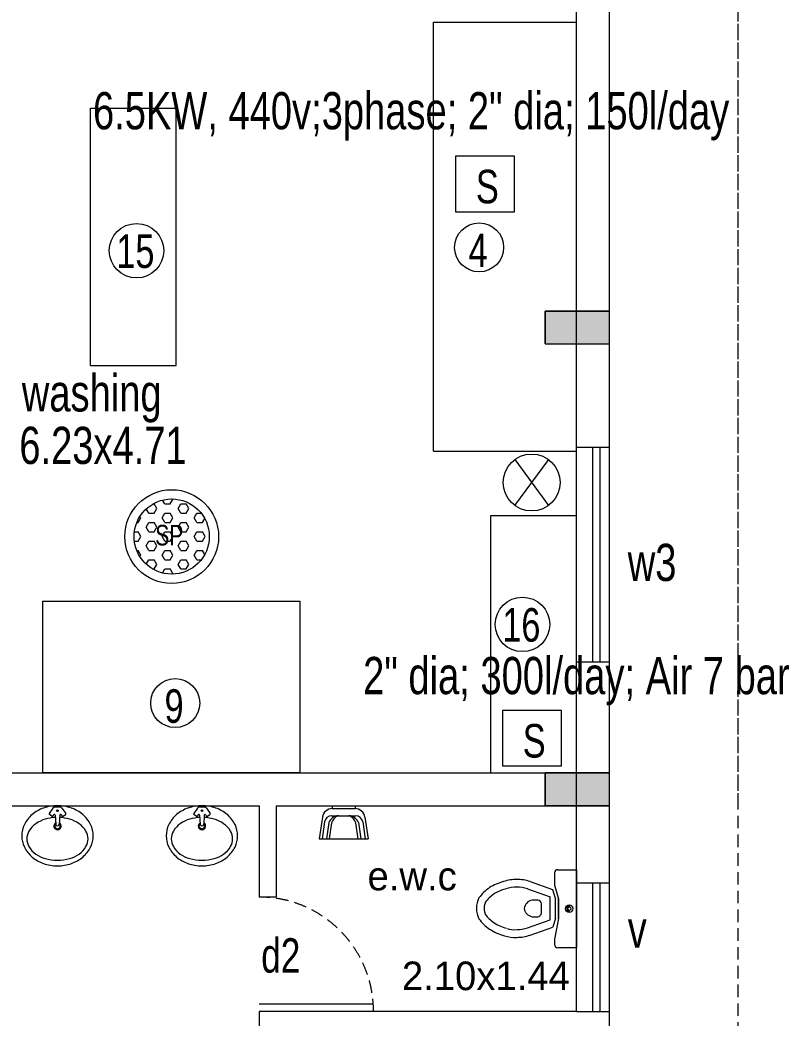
# Model space of a CAD drawing. Header units: metres. Extents: x 191982 to 427160, y -8904 to 80370.
# Drawn here: x 329737 to 335117, y 33947 to 40928 of the extents above; entities that cross this region are included whole.
import ezdxf

# ---------------------------------------------------------------- set-up
doc = ezdxf.new("R2010")
doc.units = ezdxf.units.M
doc.header["$LTSCALE"] = 700
doc.header["$MEASUREMENT"] = 0
doc.linetypes.add('HIDDEN2', pattern=[0.1875, 0.125, -0.0625])
doc.layers.get('0').update_dxf_attribs({"lineweight": 9})
for name, color, linetype, lineweight in [('COLUMN', 7, 'Continuous', 9), ('elevations', 22, 'Continuous', 9), ('MAIN GATE', 7, 'Continuous', 9), ('NEW PLANS', 7, 'Continuous', 9), ('PLAN', 7, 'Continuous', 9)]:
    doc.layers.add(name, color=color, linetype=linetype, lineweight=lineweight)
doc.styles.add('RVR', font='MOD20.TTF')
doc.styles.get("Standard").update_dxf_attribs({"font": 'swisscl.ttf'})

# ---------------------------------------------------------------- blocks, each defined once
blk = doc.blocks.new('BASIN')
at = {"layer": 'PLAN'}
for p, q in [((-0.0664, 0.0159), (-0.1279, 0.0123)), ((-0.0732, 0.0397), (-0.062, 0.0562)), ((-0.0629, 0.0267), (-0.0719, 0.0327)), ((-0.0163, 0.0314), (-0.0551, 0.0576)), ((-0.0103, -0.0193), (-0.0103, 0.0193)), ((-0.0664, -0.0159), (-0.1279, -0.0123)), ((-0.0732, -0.0397), (-0.062, -0.0562)), ((-0.0629, -0.0267), (-0.0719, -0.0327)), ((-0.0163, -0.0315), (-0.0551, -0.0576))]:
    blk.add_line(p, q, dxfattribs=at)
blk.add_lwpolyline([(-0.2102, -0.25, 0.114941), (-0.1316, -0.2317, 0.103853), (-0.0616, -0.1768, 0.091249), (-0.0165, -0.0975, 0.083978), (0, 0, 0.083978), (-0.0165, 0.0975, 0.091249), (-0.0616, 0.1768, 0.103853), (-0.1316, 0.2317, 0.114941), (-0.2102, 0.25, 0.114941), (-0.2887, 0.2317, 0.103853), (-0.3588, 0.1768, 0.091249), (-0.4039, 0.0975, 0.083978), (-0.4204, 0, 0.083978), (-0.4039, -0.0975, 0.091249), (-0.3588, -0.1768, 0.103853), (-0.2887, -0.2317, 0.114941)], format="xyb", close=True, dxfattribs=at)
for points in [[(-0.082, 0.015, 0.058321), (-0.0937, 0.085, 0.08231), (-0.1256, 0.1515, 0.106842), (-0.1772, 0.1994, 0.134388), (-0.2316, 0.2143, 0.134388), (-0.286, 0.1994, 0.106842), (-0.3377, 0.1515, 0.08231), (-0.3696, 0.085, 0.070665), (-0.3816, 0)], [(-0.3816, 0, 0.070665), (-0.3696, -0.085, 0.08231), (-0.3377, -0.1515, 0.106842), (-0.286, -0.1994, 0.134388), (-0.2316, -0.2143, 0.134388), (-0.1772, -0.1994, 0.106842), (-0.1256, -0.1515, 0.08231), (-0.0937, -0.085, 0.058296), (-0.082, -0.015)]]:
    blk.add_lwpolyline(points, format="xyb", dxfattribs=at)
for radius in [0.00569, 0.00369]:
    blk.add_circle((-0.0349, 0), radius, dxfattribs=at)
for centre, radius, start, end in [((-0.142, -0.0004), 0.0257, 30.89641, 331.20825), ((-0.142, -0.0004), 0.0188, 42.66127, 320.64746), ((-0.1279, 0), 0.0123, 89.75733, 270.24267), ((-0.0691, 0.0369), 0.005, 145.96273, 235.96273), ((-0.0663, 0.0218), 0.0059, 268.92232, 55.39757), ((-0.0579, 0.0534), 0.005, 55.96273, 145.96273), ((-0.0247, 0.0197), 0.0144, 358.39997, 54.51472), ((-0.0691, -0.0369), 0.005, 123.91807, 214.03727), ((-0.0663, -0.0218), 0.0059, 304.60243, 91.07768), ((-0.0579, -0.0534), 0.005, 214.03727, 304.00089), ((-0.0247, -0.0197), 0.0144, 305.48528, 1.60003)]:
    blk.add_arc(centre, radius, start, end, dxfattribs=at)
blk = doc.blocks.new('EWC')
at = {"layer": 'COLUMN'}
blk.add_line((-0.2727, 0), (0.2727, 0), dxfattribs=at)
at = {"layer": 'PLAN'}
for p, q in [((-0.2727, -0.1316), (-0.2727, 0)), ((0.2727, -0.1316), (0.2727, 0)), ((-0.1643, -0.1532), (-0.0685, -0.1258)), ((-0.0685, -0.1258), (0.0685, -0.1258)), ((0.0685, -0.1258), (-0.0685, -0.1258)), ((0.0685, -0.1258), (0.2143, -0.1532)), ((-0.2512, -0.1532), (-0.1643, -0.1532)), ((-0.1895, -0.3249), (-0.1341, -0.167)), ((-0.1386, -0.3427), (-0.0831, -0.1844)), ((-0.1341, -0.167), (-0.0654, -0.1474)), ((0.0788, -0.1844), (-0.0831, -0.1844)), ((0.0654, -0.1474), (-0.0654, -0.1474)), ((0.0654, -0.1474), (0.1293, -0.1656)), ((0.1343, -0.3427), (0.0788, -0.1844)), ((0.1852, -0.3249), (0.1293, -0.1656)), ((0.2143, -0.1532), (0.2512, -0.1532)), ((-0.0603, -0.2716), (-0.0603, -0.3111)), ((0.0297, -0.2453), (-0.034, -0.2453)), ((0.056, -0.3111), (0.056, -0.2716))]:
    blk.add_line(p, q, dxfattribs=at)
for radius in [0.026, 0.0118]:
    blk.add_circle((0, -0.0508), radius, dxfattribs=at)
for centre, radius, start, end in [((-0.0141, -0.0486), 0.0036, 90.20714, 251.79286), ((-0.0127, -0.0573), 0.0036, 126.20714, 287.79286), ((0, -0.0508), 0.0153, 184.45592, 193.54408), ((0, -0.0508), 0.0153, 220.45592, 229.54408), ((-0.0065, -0.0635), 0.0036, 162.20714, 323.79286), ((0, -0.0508), 0.0153, 256.45592, 265.54408), ((0.0022, -0.0649), 0.0036, 198.20714, 359.79286), ((0, -0.0508), 0.0153, 292.45592, 301.54408), ((0.0101, -0.0609), 0.0036, 234.20714, 35.79286), ((0, -0.0508), 0.0153, 328.45592, 337.54408), ((0.0141, -0.0531), 0.0036, 270.20714, 71.79286), ((-0.2512, -0.1316), 0.0216, 180, 270), ((0.2512, -0.1316), 0.0216, 270, 360), ((-0.034, -0.2716), 0.0263, 90, 180), ((0.0297, -0.2716), 0.0263, 360, 90), ((0.0832, -0.4179), 0.2881, 161.16462, 180), ((0.0832, -0.4179), 0.2342, 161.16462, 180), ((0.0055, -0.2984), 0.067, 190.92396, 265.02141), ((-0.0109, -0.2978), 0.0682, 279.07843, 348.78496), ((-0.0875, -0.4179), 0.2342, 360, 18.83538), ((-0.0875, -0.4179), 0.2881, 360, 18.83538), ((0.0832, -0.4179), 0.2881, 180, 198.83538), ((0.0832, -0.4179), 0.2342, 180, 198.83538), ((-0.0002, -0.3646), 0.000539, 260.70561, 283.41981), ((-0.0193, -0.4324), 0.2203, 341.16462, 3.77544), ((-0.0193, -0.4324), 0.1664, 341.16462, 3.77544), ((0.1598, -0.4175), 0.3615, 194.96262, 211.78382), ((0.1598, -0.4175), 0.3076, 194.96262, 211.78382), ((-0.1809, -0.4026), 0.3298, 327.64617, 344.75526), ((-0.1809, -0.4026), 0.3837, 327.64617, 344.75526), ((0.1069, -0.4322), 0.3092, 214.63594, 233.93892), ((0.1069, -0.4322), 0.2553, 214.63594, 233.93892), ((-0.1112, -0.4322), 0.2553, 306.06108, 325.36406), ((-0.1112, -0.4322), 0.3092, 306.06108, 325.36406), ((-0.0022, -0.5371), 0.1624, 243.29881, 270), ((-0.0022, -0.5371), 0.1085, 243.29881, 270), ((-0.0022, -0.5371), 0.1085, 270, 296.70119), ((-0.0022, -0.5371), 0.1624, 270, 296.70119)]:
    blk.add_arc(centre, radius, start, end, dxfattribs=at)
blk = doc.blocks.new('DAS')
at = {"layer": 'MAIN GATE'}
h = blk.add_hatch(dxfattribs=at)
h.set_pattern_fill('HEX', color=1, scale=0.3, style=0)
h.paths.add_polyline_path([(-3163.779, -2.1999, 1), (-3163.253, -2.1999, 1)])
at = {"layer": 'MAIN GATE', "color": 5}
for radius in [0.3279, 0.263]:
    blk.add_circle((-3163.516, -2.1999), radius, dxfattribs=at)
at = {"layer": 'NEW PLANS', "color": 7}
blk.add_text('SP', height=0.144, dxfattribs=at).set_placement((-3163.6314, -2.2621))

msp = doc.modelspace()

# ---------------------------------------------------------------- hatches: boundary and pattern name
at = {"layer": 'NEW PLANS'}
for points in [[(333409.904, 38891.692), (333409.904, 38661.692), (333629.904, 38661.692), (333629.904, 38891.692)], [(333409.904, 38891.692), (333409.904, 38661.692), (333629.904, 38661.692), (333629.904, 38891.692)], [(333629.904, 38891.692), (333629.904, 38661.692), (333859.904, 38661.692), (333859.904, 38891.692)], [(333629.904, 38891.692), (333629.904, 38661.692), (333859.904, 38661.692), (333859.904, 38891.692)], [(333409.904, 35661.692), (333409.904, 35431.692), (333629.904, 35431.692), (333629.904, 35661.692)], [(333409.904, 35661.692), (333409.904, 35431.692), (333629.904, 35431.692), (333629.904, 35661.692)], [(333629.904, 35661.692), (333629.904, 35431.692), (333409.904, 35431.692), (333409.904, 35661.692)], [(333629.904, 35661.692), (333629.904, 35431.692), (333409.904, 35431.692), (333409.904, 35661.692)], [(333629.904, 35661.692), (333629.904, 35431.692), (333409.904, 35431.692), (333409.904, 35661.692)], [(333409.904, 35661.692), (333409.904, 35431.692), (333629.904, 35431.692), (333629.904, 35661.692)], [(333409.904, 35661.692), (333409.904, 35431.692), (333629.904, 35431.692), (333629.904, 35661.692)], [(333629.904, 35661.692), (333629.904, 35431.692), (333409.904, 35431.692), (333409.904, 35661.692)], [(333629.904, 35661.692), (333629.904, 35431.692), (333409.904, 35431.692), (333409.904, 35661.692)], [(333629.904, 35661.692), (333629.904, 35431.692), (333409.904, 35431.692), (333409.904, 35661.692)], [(333629.904, 35661.692), (333629.904, 35431.692), (333859.904, 35431.692), (333859.904, 35661.692)], [(333629.904, 35661.692), (333629.904, 35431.692), (333859.904, 35431.692), (333859.904, 35661.692)], [(333859.904, 35661.692), (333859.904, 35431.692), (333629.904, 35431.692), (333629.904, 35661.692)], [(333859.904, 35661.692), (333859.904, 35431.692), (333629.904, 35431.692), (333629.904, 35661.692)], [(333859.904, 35661.692), (333859.904, 35431.692), (333629.904, 35431.692), (333629.904, 35661.692)], [(333629.904, 35661.692), (333629.904, 35431.692), (333859.904, 35431.692), (333859.904, 35661.692)], [(333629.904, 35661.692), (333629.904, 35431.692), (333859.904, 35431.692), (333859.904, 35661.692)], [(333859.904, 35661.692), (333859.904, 35431.692), (333629.904, 35431.692), (333629.904, 35661.692)], [(333859.904, 35661.692), (333859.904, 35431.692), (333629.904, 35431.692), (333629.904, 35661.692)], [(333859.904, 35661.692), (333859.904, 35431.692), (333629.904, 35431.692), (333629.904, 35661.692)]]:
    msp.add_hatch(color=256, dxfattribs=at).paths.add_polyline_path(points)

# ---------------------------------------------------------------- linework, layer by layer
for points in [[(332786.054, 39976.125), (333194.888, 39976.125), (333194.888, 39583.872), (332786.054, 39583.872)], [(333113.96, 36099.705), (333522.794, 36099.705), (333522.794, 35707.452), (333113.96, 35707.452)]]:
    msp.add_lwpolyline(points, close=True)
at = {"layer": 'elevations'}
for p, q in [((332629.904, 37911.692), (332629.904, 40911.692)), ((332629.904, 40911.692), (333629.904, 40911.692)), ((330229.904, 38511.692), (330229.904, 40311.692)), ((330229.904, 40311.692), (330829.904, 40311.692)), ((330829.904, 38511.692), (330829.904, 40311.692)), ((330229.904, 38511.692), (330829.904, 38511.692)), ((332629.904, 37911.692), (333629.904, 37911.692)), ((333029.904, 35661.692), (333029.904, 37461.692)), ((333029.904, 37461.692), (333629.904, 37461.692)), ((329893.884, 36861.692), (331693.884, 36861.692)), ((329893.884, 36861.692), (329893.884, 35661.692)), ((331693.884, 36861.692), (331693.884, 35661.692))]:
    msp.add_line(p, q, dxfattribs=at)
at = {"layer": 'MAIN GATE'}
for p, q in [((333434.199, 37852.697), (333197.02, 37532.737)), ((333197.841, 37852.697), (333435.02, 37532.737)), ((331693.884, 35661.692), (329893.884, 35661.692))]:
    msp.add_line(p, q, dxfattribs=at)
for centre, radius in [((330552.05, 39313.591), 190.643), ((332949.022, 39337.198), 171.381), ((333316.02, 37692.413), 199.141), ((333252.095, 36699.935), 190.643), ((330822.723, 36149.687), 171.381)]:
    msp.add_circle(centre, radius, dxfattribs=at)
at = {"layer": 'NEW PLANS'}
for p, q in [((333629.904, 33992.89), (333629.904, 51811.692)), ((333629.904, 33992.89), (333629.904, 51811.692)), ((333629.904, 35431.692), (333629.904, 51811.692)), ((333629.904, 35431.692), (333629.904, 51811.692)), ((333859.904, 33992.89), (333859.904, 51811.692)), ((333859.904, 35431.692), (333859.904, 51811.692)), ((333409.904, 38891.692), (333859.904, 38891.692)), ((333409.904, 38891.692), (333859.904, 38891.692)), ((333409.904, 38891.692), (333859.904, 38891.692)), ((333409.904, 38891.692), (333859.904, 38891.692)), ((333409.904, 38891.692), (333629.904, 38891.692)), ((333409.904, 38891.692), (333629.904, 38891.692)), ((333409.904, 38891.692), (333629.904, 38891.692)), ((333409.904, 38891.692), (333629.904, 38891.692)), ((333409.904, 38891.692), (333629.904, 38891.692)), ((333409.904, 38891.692), (333629.904, 38891.692)), ((333409.904, 38891.692), (333629.904, 38891.692)), ((333409.904, 38891.692), (333629.904, 38891.692)), ((333409.904, 38891.692), (333629.904, 38891.692)), ((333409.904, 38661.692), (333409.904, 38891.692)), ((333409.904, 38891.692), (333859.904, 38891.692)), ((333409.904, 38891.692), (333859.904, 38891.692)), ((333409.904, 38891.692), (333859.904, 38891.692)), ((333409.904, 38891.692), (333859.904, 38891.692)), ((333409.904, 38891.692), (333629.904, 38891.692)), ((333409.904, 38891.692), (333629.904, 38891.692)), ((333409.904, 38891.692), (333629.904, 38891.692)), ((333409.904, 38891.692), (333629.904, 38891.692)), ((333409.904, 38891.692), (333629.904, 38891.692)), ((333409.904, 38891.692), (333629.904, 38891.692)), ((333409.904, 38891.692), (333629.904, 38891.692)), ((333409.904, 38891.692), (333629.904, 38891.692)), ((333409.904, 38891.692), (333629.904, 38891.692)), ((333409.904, 38661.692), (333409.904, 38891.692)), ((333409.904, 38661.692), (333859.904, 38661.692)), ((333409.904, 38661.692), (333859.904, 38661.692)), ((333409.904, 38661.692), (333859.904, 38661.692)), ((333409.904, 38661.692), (333859.904, 38661.692)), ((333409.904, 38661.692), (333629.904, 38661.692)), ((333409.904, 38661.692), (333629.904, 38661.692)), ((333409.904, 38661.692), (333629.904, 38661.692)), ((333409.904, 38661.692), (333629.904, 38661.692)), ((333409.904, 38661.692), (333629.904, 38661.692)), ((333409.904, 38661.692), (333629.904, 38661.692)), ((333409.904, 38661.692), (333629.904, 38661.692)), ((333409.904, 38661.692), (333629.904, 38661.692)), ((333409.904, 38661.692), (333629.904, 38661.692)), ((333409.904, 38661.692), (333859.904, 38661.692)), ((333409.904, 38661.692), (333859.904, 38661.692)), ((333409.904, 38661.692), (333859.904, 38661.692)), ((333409.904, 38661.692), (333859.904, 38661.692)), ((333409.904, 38661.692), (333629.904, 38661.692)), ((333409.904, 38661.692), (333629.904, 38661.692)), ((333409.904, 38661.692), (333629.904, 38661.692)), ((333409.904, 38661.692), (333629.904, 38661.692)), ((333409.904, 38661.692), (333629.904, 38661.692)), ((333409.904, 38661.692), (333629.904, 38661.692)), ((333409.904, 38661.692), (333629.904, 38661.692)), ((333409.904, 38661.692), (333629.904, 38661.692)), ((333409.904, 38661.692), (333629.904, 38661.692)), ((333629.904, 37938.556), (333859.904, 37938.556)), ((333629.904, 37938.556), (333859.904, 37938.556)), ((333744.904, 36438.556), (333744.904, 37938.556)), ((333744.904, 36438.556), (333744.904, 37938.556)), ((333794.904, 36438.556), (333794.904, 37938.556)), ((333794.904, 36438.556), (333794.904, 37938.556)), ((333629.904, 36438.556), (333859.904, 36438.556)), ((333629.904, 36438.556), (333859.904, 36438.556)), ((327169.904, 35661.692), (333409.904, 35661.692)), ((327169.904, 35661.692), (333409.904, 35661.692)), ((327399.904, 35661.692), (333409.904, 35661.692)), ((327399.904, 35661.692), (333409.904, 35661.692)), ((333409.904, 35661.692), (333859.904, 35661.692)), ((333409.904, 35661.692), (333859.904, 35661.692)), ((333409.904, 35661.692), (333859.904, 35661.692)), ((333409.904, 35661.692), (333629.904, 35661.692)), ((333409.904, 35661.692), (333629.904, 35661.692)), ((333409.904, 35661.692), (333629.904, 35661.692)), ((333409.904, 35661.692), (333629.904, 35661.692)), ((333409.904, 35661.692), (333629.904, 35661.692)), ((333409.904, 35661.692), (333629.904, 35661.692)), ((333409.904, 35661.692), (333629.904, 35661.692)), ((333409.904, 35431.692), (333409.904, 35661.692)), ((333409.904, 35661.692), (333859.904, 35661.692)), ((333409.904, 35661.692), (333859.904, 35661.692)), ((333409.904, 35661.692), (333629.904, 35661.692)), ((333409.904, 35661.692), (333629.904, 35661.692)), ((333409.904, 35661.692), (333629.904, 35661.692)), ((333409.904, 35661.692), (333629.904, 35661.692)), ((333409.904, 35661.692), (333629.904, 35661.692)), ((333409.904, 35431.692), (333409.904, 35661.692)), ((333409.904, 35661.692), (333859.904, 35661.692)), ((333409.904, 35661.692), (333859.904, 35661.692)), ((333409.904, 35661.692), (333629.904, 35661.692)), ((333409.904, 35661.692), (333629.904, 35661.692)), ((333409.904, 35661.692), (333629.904, 35661.692)), ((333409.904, 35661.692), (333629.904, 35661.692)), ((333409.904, 35661.692), (333629.904, 35661.692)), ((333859.904, 35661.692), (333409.904, 35661.692)), ((333859.904, 35661.692), (333409.904, 35661.692)), ((333859.904, 35661.692), (333409.904, 35661.692)), ((333859.904, 35661.692), (333409.904, 35661.692)), ((333859.904, 35661.692), (333409.904, 35661.692)), ((333859.904, 35661.692), (333409.904, 35661.692)), ((333859.904, 35661.692), (333409.904, 35661.692)), ((333859.904, 35661.692), (333409.904, 35661.692)), ((333859.904, 35661.692), (333409.904, 35661.692)), ((333859.904, 35661.692), (333409.904, 35661.692)), ((333859.904, 35661.692), (333409.904, 35661.692)), ((333859.904, 35661.692), (333409.904, 35661.692)), ((333859.904, 35661.692), (333409.904, 35661.692)), ((333859.904, 35661.692), (333409.904, 35661.692)), ((333859.904, 35661.692), (333409.904, 35661.692)), ((333859.904, 35661.692), (333409.904, 35661.692)), ((333859.904, 35661.692), (333409.904, 35661.692)), ((333409.904, 35431.692), (333409.904, 35661.692)), ((333859.904, 35661.692), (333409.904, 35661.692)), ((333859.904, 35661.692), (333409.904, 35661.692)), ((333859.904, 35661.692), (333409.904, 35661.692)), ((333859.904, 35661.692), (333409.904, 35661.692)), ((333859.904, 35661.692), (333409.904, 35661.692)), ((333859.904, 35661.692), (333409.904, 35661.692)), ((333859.904, 35661.692), (333409.904, 35661.692)), ((333409.904, 35431.692), (333409.904, 35661.692)), ((333859.904, 35661.692), (333409.904, 35661.692)), ((333859.904, 35661.692), (333409.904, 35661.692)), ((333859.904, 35661.692), (333409.904, 35661.692)), ((333859.904, 35661.692), (333409.904, 35661.692)), ((333859.904, 35661.692), (333409.904, 35661.692)), ((333859.904, 35661.692), (333409.904, 35661.692)), ((333859.904, 35661.692), (333409.904, 35661.692)), ((333409.904, 35431.692), (333409.904, 35661.692)), ((333859.904, 35661.692), (333409.904, 35661.692)), ((333859.904, 35661.692), (333409.904, 35661.692)), ((333859.904, 35661.692), (333409.904, 35661.692)), ((333859.904, 35661.692), (333409.904, 35661.692)), ((333859.904, 35661.692), (333409.904, 35661.692)), ((333859.904, 35661.692), (333409.904, 35661.692)), ((333859.904, 35661.692), (333409.904, 35661.692)), ((333409.904, 35661.692), (333859.904, 35661.692)), ((333409.904, 35661.692), (333859.904, 35661.692)), ((333409.904, 35661.692), (333859.904, 35661.692)), ((333409.904, 35661.692), (333629.904, 35661.692)), ((333409.904, 35661.692), (333629.904, 35661.692)), ((333409.904, 35661.692), (333629.904, 35661.692)), ((333409.904, 35661.692), (333629.904, 35661.692)), ((333409.904, 35661.692), (333629.904, 35661.692)), ((333409.904, 35661.692), (333629.904, 35661.692)), ((333409.904, 35661.692), (333629.904, 35661.692)), ((333409.904, 35431.692), (333409.904, 35661.692)), ((333409.904, 35661.692), (333859.904, 35661.692)), ((333409.904, 35661.692), (333859.904, 35661.692)), ((333409.904, 35661.692), (333629.904, 35661.692)), ((333409.904, 35661.692), (333629.904, 35661.692)), ((333409.904, 35661.692), (333629.904, 35661.692)), ((333409.904, 35661.692), (333629.904, 35661.692)), ((333409.904, 35661.692), (333629.904, 35661.692)), ((333409.904, 35431.692), (333409.904, 35661.692)), ((333409.904, 35661.692), (333859.904, 35661.692)), ((333409.904, 35661.692), (333859.904, 35661.692)), ((333409.904, 35661.692), (333629.904, 35661.692)), ((333409.904, 35661.692), (333629.904, 35661.692)), ((333409.904, 35661.692), (333629.904, 35661.692)), ((333409.904, 35661.692), (333629.904, 35661.692)), ((333409.904, 35661.692), (333629.904, 35661.692)), ((333859.904, 35661.692), (333409.904, 35661.692)), ((333859.904, 35661.692), (333409.904, 35661.692)), ((333859.904, 35661.692), (333409.904, 35661.692)), ((333859.904, 35661.692), (333409.904, 35661.692)), ((333859.904, 35661.692), (333409.904, 35661.692)), ((333859.904, 35661.692), (333409.904, 35661.692)), ((333859.904, 35661.692), (333409.904, 35661.692)), ((333859.904, 35661.692), (333409.904, 35661.692)), ((333859.904, 35661.692), (333409.904, 35661.692)), ((333859.904, 35661.692), (333409.904, 35661.692)), ((333859.904, 35661.692), (333409.904, 35661.692)), ((333859.904, 35661.692), (333409.904, 35661.692)), ((333859.904, 35661.692), (333409.904, 35661.692)), ((333859.904, 35661.692), (333409.904, 35661.692)), ((333859.904, 35661.692), (333409.904, 35661.692)), ((333859.904, 35661.692), (333409.904, 35661.692)), ((333859.904, 35661.692), (333409.904, 35661.692)), ((333409.904, 35431.692), (333409.904, 35661.692)), ((333859.904, 35661.692), (333409.904, 35661.692)), ((333859.904, 35661.692), (333409.904, 35661.692)), ((333859.904, 35661.692), (333409.904, 35661.692)), ((333859.904, 35661.692), (333409.904, 35661.692)), ((333859.904, 35661.692), (333409.904, 35661.692)), ((333859.904, 35661.692), (333409.904, 35661.692)), ((333859.904, 35661.692), (333409.904, 35661.692)), ((333409.904, 35431.692), (333409.904, 35661.692)), ((333859.904, 35661.692), (333409.904, 35661.692)), ((333859.904, 35661.692), (333409.904, 35661.692)), ((333859.904, 35661.692), (333409.904, 35661.692)), ((333859.904, 35661.692), (333409.904, 35661.692)), ((333859.904, 35661.692), (333409.904, 35661.692)), ((333859.904, 35661.692), (333409.904, 35661.692)), ((333859.904, 35661.692), (333409.904, 35661.692)), ((333409.904, 35431.692), (333409.904, 35661.692)), ((333859.904, 35661.692), (333409.904, 35661.692)), ((333859.904, 35661.692), (333409.904, 35661.692)), ((333859.904, 35661.692), (333409.904, 35661.692)), ((333859.904, 35661.692), (333409.904, 35661.692)), ((333859.904, 35661.692), (333409.904, 35661.692)), ((333859.904, 35661.692), (333409.904, 35661.692)), ((333859.904, 35661.692), (333409.904, 35661.692)), ((333629.904, 35431.692), (333629.904, 35661.692)), ((333629.904, 35431.692), (333629.904, 35661.692)), ((333629.904, 35431.692), (333629.904, 35661.692)), ((333629.904, 35431.692), (333629.904, 35661.692)), ((333629.904, 35431.692), (333629.904, 35661.692)), ((333629.904, 35431.692), (333629.904, 35661.692)), ((333859.904, 35431.692), (333859.904, 35661.692)), ((333859.904, 35431.692), (333859.904, 35661.692)), ((333859.904, 35431.692), (333859.904, 35661.692)), ((333859.904, 35431.692), (333859.904, 35661.692)), ((333859.904, 35431.692), (333859.904, 35661.692)), ((333859.904, 35431.692), (333859.904, 35661.692)), ((333859.904, 35431.692), (333859.904, 35661.692)), ((333859.904, 35431.692), (333859.904, 35661.692)), ((329619.904, 35431.692), (331409.904, 35431.692)), ((329619.904, 35431.692), (331409.904, 35431.692)), ((331409.904, 35431.692), (331409.904, 34792.89)), ((331529.904, 35431.692), (333409.904, 35431.692)), ((331529.904, 35431.692), (331529.904, 34792.89)), ((331529.904, 35431.692), (333859.904, 35431.692)), ((331921.449, 35431.692), (332080.531, 35431.692)), ((331921.449, 35431.692), (331921.449, 35411.692)), ((331921.449, 35411.692), (332080.531, 35411.692)), ((332080.531, 35431.692), (332080.531, 35411.692)), ((333409.904, 35431.692), (333859.904, 35431.692)), ((333409.904, 35431.692), (333859.904, 35431.692)), ((333409.904, 35431.692), (333859.904, 35431.692)), ((333409.904, 35431.692), (333629.904, 35431.692)), ((333409.904, 35431.692), (333629.904, 35431.692)), ((333409.904, 35431.692), (333629.904, 35431.692)), ((333409.904, 35431.692), (333629.904, 35431.692)), ((333409.904, 35431.692), (333629.904, 35431.692)), ((333409.904, 35431.692), (333629.904, 35431.692)), ((333409.904, 35431.692), (333629.904, 35431.692)), ((333409.904, 35431.692), (333859.904, 35431.692)), ((333409.904, 35431.692), (333859.904, 35431.692)), ((333409.904, 35431.692), (333629.904, 35431.692)), ((333409.904, 35431.692), (333629.904, 35431.692)), ((333409.904, 35431.692), (333629.904, 35431.692)), ((333409.904, 35431.692), (333629.904, 35431.692)), ((333409.904, 35431.692), (333629.904, 35431.692)), ((333859.904, 35431.692), (333409.904, 35431.692)), ((333859.904, 35431.692), (333409.904, 35431.692)), ((333859.904, 35431.692), (333409.904, 35431.692)), ((333859.904, 35431.692), (333409.904, 35431.692)), ((333859.904, 35431.692), (333409.904, 35431.692)), ((333859.904, 35431.692), (333409.904, 35431.692)), ((333859.904, 35431.692), (333409.904, 35431.692)), ((333859.904, 35431.692), (333409.904, 35431.692)), ((333859.904, 35431.692), (333409.904, 35431.692)), ((333859.904, 35431.692), (333409.904, 35431.692)), ((333859.904, 35431.692), (333409.904, 35431.692)), ((333859.904, 35431.692), (333409.904, 35431.692)), ((333859.904, 35431.692), (333409.904, 35431.692)), ((333859.904, 35431.692), (333409.904, 35431.692)), ((333859.904, 35431.692), (333409.904, 35431.692)), ((333859.904, 35431.692), (333409.904, 35431.692)), ((333859.904, 35431.692), (333409.904, 35431.692)), ((333859.904, 35431.692), (333409.904, 35431.692)), ((333859.904, 35431.692), (333409.904, 35431.692)), ((333859.904, 35431.692), (333409.904, 35431.692)), ((333859.904, 35431.692), (333409.904, 35431.692)), ((333859.904, 35431.692), (333409.904, 35431.692)), ((333859.904, 35431.692), (333409.904, 35431.692)), ((333859.904, 35431.692), (333409.904, 35431.692)), ((333859.904, 35431.692), (333409.904, 35431.692)), ((333859.904, 35431.692), (333409.904, 35431.692)), ((333859.904, 35431.692), (333409.904, 35431.692)), ((333859.904, 35431.692), (333409.904, 35431.692)), ((333859.904, 35431.692), (333409.904, 35431.692)), ((333859.904, 35431.692), (333409.904, 35431.692)), ((333859.904, 35431.692), (333409.904, 35431.692)), ((333409.904, 35431.692), (333859.904, 35431.692)), ((333409.904, 35431.692), (333859.904, 35431.692)), ((333409.904, 35431.692), (333859.904, 35431.692)), ((333409.904, 35431.692), (333629.904, 35431.692)), ((333409.904, 35431.692), (333629.904, 35431.692)), ((333409.904, 35431.692), (333629.904, 35431.692)), ((333409.904, 35431.692), (333629.904, 35431.692)), ((333409.904, 35431.692), (333629.904, 35431.692)), ((333409.904, 35431.692), (333629.904, 35431.692)), ((333409.904, 35431.692), (333629.904, 35431.692)), ((333409.904, 35431.692), (333859.904, 35431.692)), ((333409.904, 35431.692), (333859.904, 35431.692)), ((333409.904, 35431.692), (333629.904, 35431.692)), ((333409.904, 35431.692), (333629.904, 35431.692)), ((333409.904, 35431.692), (333629.904, 35431.692)), ((333409.904, 35431.692), (333629.904, 35431.692)), ((333409.904, 35431.692), (333629.904, 35431.692)), ((333859.904, 35431.692), (333409.904, 35431.692)), ((333859.904, 35431.692), (333409.904, 35431.692)), ((333859.904, 35431.692), (333409.904, 35431.692)), ((333859.904, 35431.692), (333409.904, 35431.692)), ((333859.904, 35431.692), (333409.904, 35431.692)), ((333859.904, 35431.692), (333409.904, 35431.692)), ((333859.904, 35431.692), (333409.904, 35431.692)), ((333859.904, 35431.692), (333409.904, 35431.692)), ((333859.904, 35431.692), (333409.904, 35431.692)), ((333859.904, 35431.692), (333409.904, 35431.692)), ((333859.904, 35431.692), (333409.904, 35431.692)), ((333859.904, 35431.692), (333409.904, 35431.692)), ((333859.904, 35431.692), (333409.904, 35431.692)), ((333859.904, 35431.692), (333409.904, 35431.692)), ((333859.904, 35431.692), (333409.904, 35431.692)), ((333859.904, 35431.692), (333409.904, 35431.692)), ((333859.904, 35431.692), (333409.904, 35431.692)), ((333859.904, 35431.692), (333409.904, 35431.692)), ((333859.904, 35431.692), (333409.904, 35431.692)), ((333859.904, 35431.692), (333409.904, 35431.692)), ((333859.904, 35431.692), (333409.904, 35431.692)), ((333859.904, 35431.692), (333409.904, 35431.692)), ((333859.904, 35431.692), (333409.904, 35431.692)), ((333859.904, 35431.692), (333409.904, 35431.692)), ((333859.904, 35431.692), (333409.904, 35431.692)), ((333859.904, 35431.692), (333409.904, 35431.692)), ((333859.904, 35431.692), (333409.904, 35431.692)), ((333859.904, 35431.692), (333409.904, 35431.692)), ((333859.904, 35431.692), (333409.904, 35431.692)), ((333859.904, 35431.692), (333409.904, 35431.692)), ((333859.904, 35431.692), (333409.904, 35431.692)), ((333629.904, 33991.692), (333629.904, 35431.692)), ((333629.904, 33991.692), (333629.904, 35431.692)), ((331852.194, 35351.877), (331829.904, 35200.305)), ((331917.037, 35361.692), (332084.943, 35361.692)), ((332149.786, 35351.877), (332172.076, 35200.305)), ((331867.569, 35318.967), (331850.119, 35200.305)), ((331897.25, 35314.602), (331880.441, 35200.305)), ((331917.037, 35311.692), (331900.656, 35200.305)), ((332084.943, 35311.692), (332101.323, 35200.305)), ((332104.73, 35314.602), (332121.539, 35200.305)), ((332104.73, 35314.602), (332121.539, 35200.305)), ((332134.411, 35318.967), (332151.861, 35200.305)), ((331829.904, 35200.305), (332172.076, 35200.305)), ((333629.904, 34892.89), (333859.904, 34892.89)), ((333744.904, 33992.89), (333744.904, 34892.89)), ((333794.904, 33992.89), (333794.904, 34892.89)), ((331529.904, 34792.89), (331409.904, 34792.89)), ((332208.34, 34042.89), (331409.904, 34042.89)), ((331409.904, 33992.89), (331409.904, 33872.89)), ((333629.904, 33992.89), (331409.904, 33992.89)), ((333629.904, 33992.89), (333859.904, 33992.89)), ((333859.904, 33872.89), (333859.904, 33992.89))]:
    msp.add_line(p, q, dxfattribs=at)
at = {"layer": 'NEW PLANS', "linetype": 'HIDDEN2'}
for p in [(334759.904, 23986.692), (334759.904, 35431.692)]:
    msp.add_line(p, (334759.904, 50081.692), dxfattribs=at)
at = {"layer": 'NEW PLANS'}
for points in [[(333859.904, 38661.692), (333859.904, 38891.692), (333409.904, 38891.692), (333409.904, 38661.692)], [(333409.904, 38661.692), (333859.904, 38661.692), (333859.904, 38891.692), (333409.904, 38891.692)], [(333859.904, 38661.692), (333859.904, 38891.692), (333409.904, 38891.692), (333409.904, 38661.692)], [(333409.904, 38661.692), (333859.904, 38661.692), (333859.904, 38891.692), (333409.904, 38891.692)], [(333859.904, 35431.692), (333859.904, 35661.692), (333409.904, 35661.692), (333409.904, 35431.692)], [(333859.904, 35431.692), (333859.904, 35661.692), (333409.904, 35661.692), (333409.904, 35431.692)], [(333859.904, 35431.692), (333859.904, 35661.692), (333409.904, 35661.692), (333409.904, 35431.692)], [(333859.904, 35431.692), (333859.904, 35661.692), (333409.904, 35661.692), (333409.904, 35431.692)], [(333859.904, 35431.692), (333859.904, 35661.692), (333409.904, 35661.692), (333409.904, 35431.692)], [(333859.904, 35431.692), (333859.904, 35661.692), (333409.904, 35661.692), (333409.904, 35431.692)], [(333859.904, 35431.692), (333859.904, 35661.692), (333409.904, 35661.692), (333409.904, 35431.692)], [(333859.904, 35431.692), (333859.904, 35661.692), (333409.904, 35661.692), (333409.904, 35431.692)], [(333859.904, 35431.692), (333859.904, 35661.692), (333409.904, 35661.692), (333409.904, 35431.692)], [(333859.904, 35431.692), (333859.904, 35661.692), (333409.904, 35661.692), (333409.904, 35431.692)]]:
    msp.add_lwpolyline(points, close=True, dxfattribs=at)
for centre, radius, start, end in [((331921.449, 35341.692), 70, 90, 171.6341139), ((332080.531, 35341.692), 70, 8.3658861, 90), ((331917.037, 35311.692), 50, 90, 171.6341139), ((331968.486, 35284.422), 77.365, 92.8426392, 157.0395406), ((331988.216, 35291.361), 74.175, 108.5250559, 167.9859309), ((332033.494, 35284.422), 77.365, 22.9604594, 87.1573608), ((332013.764, 35291.361), 74.175, 12.0140691, 71.4749441), ((332084.943, 35311.692), 50, 8.3658861, 90)]:
    msp.add_arc(centre, radius, start, end, dxfattribs=at)
at = {"layer": 'NEW PLANS', "linetype": 'HIDDEN2'}
msp.add_arc((331409.904, 33992.89), 800, 0, 90, dxfattribs=at)

# ---------------------------------------------------------------- block references
at = {"layer": 'MAIN GATE', "xscale": 1000, "yscale": 1000, "zscale": 1000}
msp.add_blockref('DAS', (3494314.305, 39514.177), dxfattribs=at)
at = {"layer": 'NEW PLANS', "xscale": 1000, "yscale": 1000, "zscale": 1000}
for name, p, rotation in [('BASIN', (329998.975, 35431.692), 90), ('BASIN', (331009.559, 35431.692), 90), ('EWC', (333629.904, 34711.692), 270)]:
    msp.add_blockref(name, p, dxfattribs=dict(at, rotation=rotation))

# ---------------------------------------------------------------- texts
at = {"char_height": 234.375, "width": 128.74319, "attachment_point": 1}
for s, insert in [('S', (332926.033, 39879.617)), ('15', (330410.364, 39427.377)), ('4', (332874.258, 39433.814)), ('16', (333110.41, 36813.721)), ('9', (330747.96, 36246.303)), ('S', (333253.939, 36003.197))]:
    msp.add_mtext(s, dxfattribs=dict(at, insert=insert))
at = {"layer": 'NEW PLANS'}
for s, height, p in [('6.5KW, 440v;3phase; 2" dia; 150l/day', 260, (330247.376, 40162.849)), ('washing', 260, (329749.797, 38189.39)), ('6.23x4.71', 260, (329732.072, 37822.195)), ('w3', 260, (333988.413, 37003.682)), ('w3', 260, (333988.413, 37003.682)), ('2" dia; 300l/day; Air 7 bar', 260, (332137.313, 36212.011)), ('v', 260, (333988.413, 34438.32)), ('d2', 240, (331424.353, 34264.764))]:
    msp.add_text(s, height=height, dxfattribs=at).set_placement(p)
at = {"layer": 'NEW PLANS', "style": 'RVR'}
for s, p in [('e.w.c', (332168.024, 34839.808)), ('2.10x1.44', (332408.657, 34141.784))]:
    msp.add_text(s, height=200, dxfattribs=at).set_placement(p)

doc.saveas('drawing.dxf')
